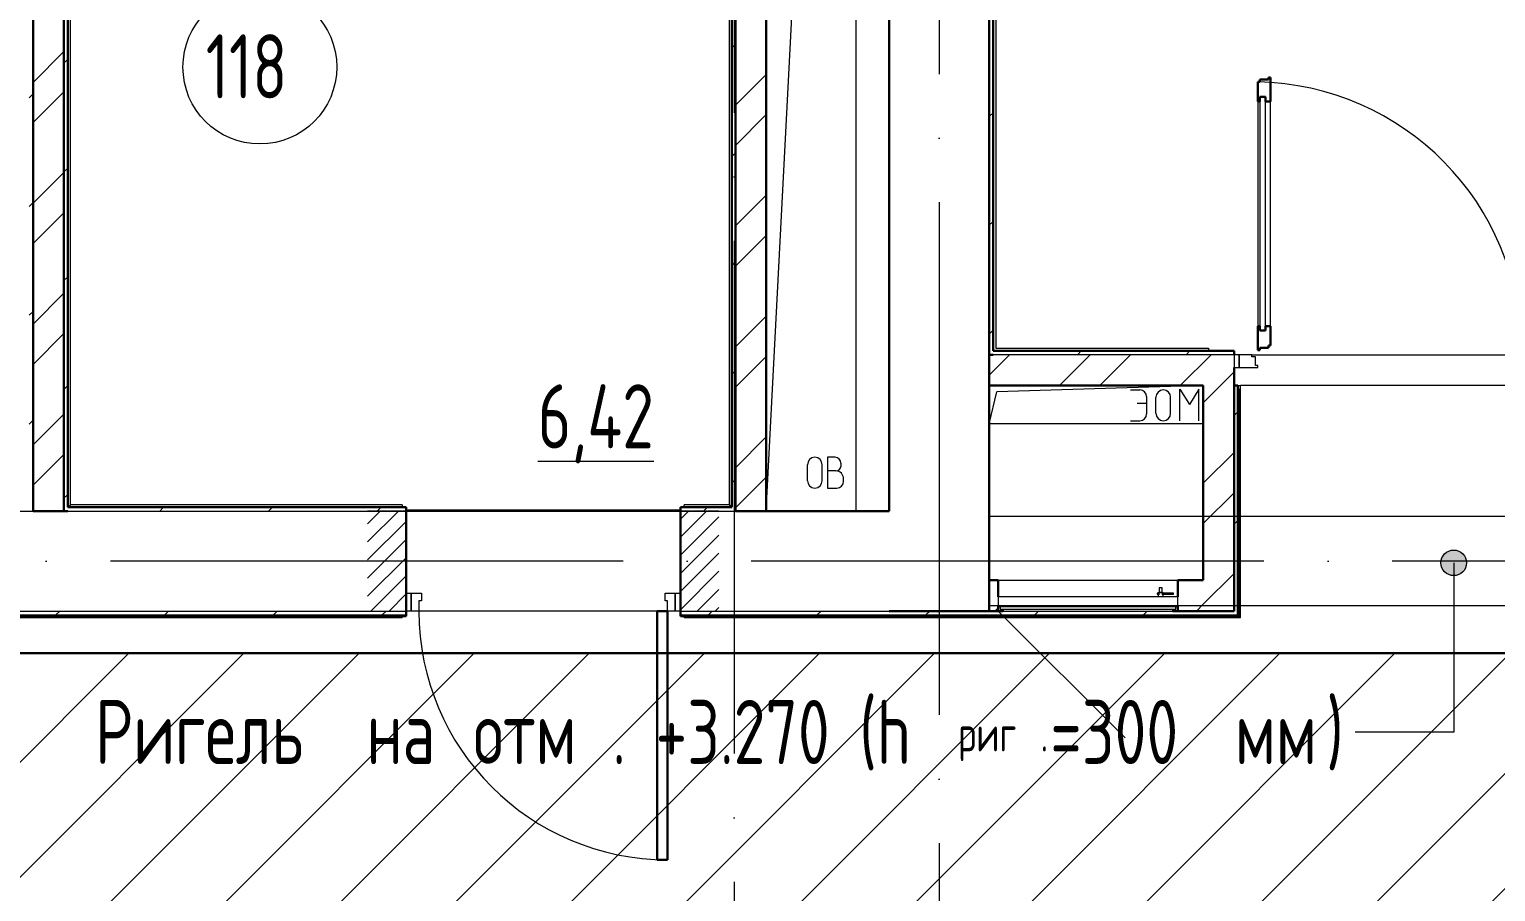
# Model space of a CAD drawing. Header units: millimetres. Extents: x -259809 to 472825, y -397243 to 31861.
# Drawn here: x -25406 to -19685, y -365522 to -362158 of the extents above; entities that cross this region are included whole.
import ezdxf

# ---------------------------------------------------------------- set-up
doc = ezdxf.new("R2010")
doc.units = ezdxf.units.MM
for name, pattern in [('ADSK_Линия сетки', [25, 20, -2.5, 0, -2.5]), ('ADSK_Сверху', [450, 300, -150]), ('ADSK_Штриховая_ш2 п1_5', [4.5, 3, -1.5])]:
    doc.linetypes.add(name, pattern=pattern)
for name, color, linetype, lineweight in [('Аннотация', 252, 'Continuous', 18), ('Двери', 252, 'Continuous', 9), ('Лестницы', 252, 'Continuous', 9), ('Линии', 7, 'Continuous', 9), ('лс', 5, 'Continuous', 30), ('Марки помещений', 252, 'Continuous', 20), ('Оборудование', 8, 'Continuous', 18), ('Ограждение', 252, 'Continuous', 9), ('Оси', 252, 'Continuous', 9), ('Перекрытие', 252, 'Continuous', 18), ('Стены внутренние', 252, 'Continuous', 18), ('Стены наружные', 252, 'Continuous', 18), ('Стены штриховка', 7, 'Continuous', 9)]:
    doc.layers.add(name, color=color, linetype=linetype, lineweight=lineweight)
doc.layers.add('Двери открывание', color=7, linetype='Continuous', lineweight=9, true_color=0xc0c0c0)
doc.styles.add('GOST Common_3', font='', dxfattribs={"height": 3.5})
doc.styles.add('GOST Common_5', font='', dxfattribs={"width": 0.9, "height": 2.5})
doc.styles.get('GOST Common_3').set_extended_font_data('GOST 2.304 type A')
doc.styles.get('GOST Common_5').set_extended_font_data('GOST 2.304 type A')
pattern_1 = [(0, (-32119.8, 94.4), (0, 600), []), (90, (-32119.8, 94.4), (-600, 4e-14), [])]

# ---------------------------------------------------------------- blocks, each defined once
blk = doc.blocks.new('1 этаж')
at = {"layer": 'Аннотация', "lineweight": 9, "true_color": 0x636466}
h = blk.add_hatch(color=251, dxfattribs=at)
edge = h.paths.add_edge_path()
edge.add_arc((-19849, -11552.1), 50, 0, 360)
at = {"layer": 'Двери', "lineweight": 18, "true_color": 0x636466}
h = blk.add_hatch(dxfattribs=at)
h.set_pattern_fill('FP_2', color=251, angle=180, style=0, pattern_type=2)
h.set_pattern_definition([(225, (-23400.93, -11545.313), (35.3553, -35.3553), [])])
h.paths.add_polyline_path([(-22715.9, -11740.3), (-22715.9, -11350.3), (-22865.9, -11350.3), (-22865.9, -11740.3)])
h.paths.add_polyline_path([(-24085.9, -11740.3), (-23935.9, -11740.3), (-23935.9, -11350.3), (-24085.9, -11350.3)])
at = {"layer": 'Ограждение', "true_color": 0x636466}
h = blk.add_hatch(dxfattribs=at)
h.set_pattern_fill('FP_26', color=251, style=0, pattern_type=2)
h.set_pattern_definition(pattern_1)
h.paths.add_polyline_path([(-20680.8, -11765.3), (-20680.8, -10860.3), (-20690.8, -10860.3), (-20690.8, -10875.3), (-20685.8, -10875.3), (-20685.8, -11760.3)])
h = blk.add_hatch(dxfattribs=at)
h.set_pattern_fill('FP_25', color=251, style=0, pattern_type=2)
h.set_pattern_definition(pattern_1)
h.paths.add_polyline_path([(-23950.9, -11765.3), (-23950.9, -11760.3), (-25770.9, -11760.3), (-25770.9, -11765.3), (-25149.4, -11765.3)])
h = blk.add_hatch(dxfattribs=at)
h.set_pattern_fill('FP_26', color=251, style=0, pattern_type=2)
h.set_pattern_definition(pattern_1)
h.paths.add_polyline_path([(-20844.2, -11765.3), (-20680.8, -11765.3), (-20685.8, -11760.3), (-22850.9, -11760.3), (-22850.9, -11765.3), (-21561.7, -11765.3)])
at = {"color": 251, "lineweight": 18, "true_color": 0x636466}
for p, q in [((-22180.8, -8840.3), (-22180.8, -11350.3)), ((-22530.8, -11350.3), (-22407, -8951.8)), ((-20825.8, -10860.3), (-21631.2, -10885.3)), ((-21660.8, -11010.3), (-21631.2, -10885.3)), ((-21109.8, -10877.6), (-21073.3, -10877.6)), ((-21047.2, -10903.7), (-21047.2, -10971.5)), ((-21010.7, -10968.9), (-21010.7, -10906.3)), ((-20953.3, -10968.9), (-20953.3, -10906.3)), ((-20916.8, -10875), (-20880.2, -10935)), ((-20916.8, -10997.6), (-20916.8, -10875)), ((-20843.7, -10875), (-20880.2, -10935)), ((-20843.7, -10997.6), (-20843.7, -10875)), ((-21083.7, -10929.8), (-21047.2, -10929.8)), ((-20825.8, -11010.3), (-21660.8, -11010.3)), ((-21109.8, -10997.6), (-21073.3, -10997.6)), ((-22262.6, -11140.5), (-22292.6, -11140.5)), ((-22292.6, -11140.5), (-22292.6, -11260.5)), ((-22370.1, -11231.8), (-22370.1, -11169.2)), ((-22312.7, -11231.8), (-22312.7, -11169.2)), ((-22259.2, -11193.8), (-22292.6, -11193.8)), ((-22239.2, -11173.8), (-22239.2, -11163.8)), ((-22292.6, -11260.5), (-22255.9, -11260.5)), ((-22229.2, -11233.8), (-22229.2, -11223.8))]:
    blk.add_line(p, q, dxfattribs=at)
for centre, radius, start, end in [((-21073.3, -10903.7), 26.1, 0, 90), ((-20982, -10906.3), 28.7, 0, 180), ((-21073.3, -10971.5), 26.1, 270, 0), ((-20982, -10968.9), 28.7, 180, 0), ((-22341.4, -11169.2), 28.7, 0, 180), ((-22262.6, -11163.8), 23.3, 0, 90), ((-22259.2, -11173.8), 20, 270, 0), ((-22259.2, -11223.8), 30, 0, 90), ((-22341.4, -11231.8), 28.7, 180, 0), ((-22255.9, -11233.8), 26.7, 270, 0)]:
    blk.add_arc(centre, radius, start, end, dxfattribs=at)
at = {"layer": 'Аннотация', "color": 251, "lineweight": 9, "true_color": 0x636466}
for p, q in [((-19849, -11552.1), (-19849, -12212)), ((-20227.4, -12212), (-20233.6, -12212)), ((-19849, -12212), (-20227.4, -12212))]:
    blk.add_line(p, q, dxfattribs=at)
blk.add_circle((-19849, -11552.1), 50, dxfattribs=at)
at = {"layer": 'Двери', "color": 251, "lineweight": 30, "true_color": 0x636466}
for p, q in [((-20571.8, -9667.3), (-20605.8, -9667.3)), ((-20605.8, -9667.3), (-20605.8, -9676.3)), ((-20563.8, -9658.3), (-20571.8, -9658.3)), ((-20571.8, -9658.3), (-20571.8, -9667.3)), ((-20563.8, -9752.3), (-20563.8, -9658.3)), ((-20605.8, -9676.3), (-20613.8, -9676.3)), ((-20613.8, -9676.3), (-20613.8, -9752.3)), ((-20604.8, -9752.3), (-20613.8, -9752.3)), ((-20604.8, -9734.3), (-20604.8, -9752.3)), ((-20583.8, -9734.3), (-20604.8, -9734.3)), ((-20583.8, -9752.3), (-20583.8, -9734.3)), ((-20563.8, -9752.3), (-20583.8, -9752.3)), ((-20613.8, -10628.3), (-20613.8, -10722.3)), ((-20604.8, -10628.3), (-20613.8, -10628.3)), ((-20604.8, -10646.3), (-20604.8, -10628.3)), ((-20583.8, -10628.3), (-20583.8, -10646.3)), ((-20563.8, -10628.3), (-20583.8, -10628.3)), ((-20563.8, -10704.3), (-20563.8, -10628.3)), ((-20583.8, -10646.3), (-20604.8, -10646.3)), ((-20613.8, -10722.3), (-20605.8, -10722.3)), ((-20605.8, -10722.3), (-20605.8, -10713.3)), ((-20605.8, -10713.3), (-20571.8, -10713.3)), ((-20571.8, -10713.3), (-20571.8, -10704.3)), ((-20571.8, -10704.3), (-20563.8, -10704.3)), ((-22955.9, -12710.3), (-22955.9, -11740.3)), ((-22955.9, -11740.3), (-22915.9, -11740.3)), ((-22915.9, -11740.3), (-22915.9, -12710.3)), ((-22915.9, -12710.3), (-22955.9, -12710.3))]:
    blk.add_line(p, q, dxfattribs=at)
at = {"layer": 'Двери', "color": 251, "true_color": 0x636466}
for p, q in [((-20613.8, -9752.3), (-20613.8, -10628.3)), ((-20604.8, -9734.3), (-20604.8, -10646.3)), ((-20583.8, -9734.3), (-20604.8, -9734.3)), ((-20583.8, -10646.3), (-20583.8, -9734.3)), ((-20563.8, -10628.3), (-20563.8, -9752.3)), ((-20604.8, -10646.3), (-20583.8, -10646.3)), ((-20705.8, -10740.3), (-20705.8, -10790.3)), ((-20685.8, -10740.3), (-20705.8, -10740.3)), ((-20685.8, -10790.3), (-20685.8, -10740.3)), ((-20636.8, -10740.3), (-20685.8, -10740.3)), ((-20685.8, -10740.3), (-20685.8, -10790.3)), ((-20636.8, -10748.3), (-20636.8, -10740.3)), ((-20622.8, -10748.3), (-20636.8, -10748.3)), ((-20622.8, -10782.3), (-20622.8, -10748.3)), ((-20705.8, -10790.3), (-20685.8, -10790.3)), ((-20685.8, -10790.3), (-20613.8, -10790.3)), ((-20613.8, -10782.3), (-20622.8, -10782.3)), ((-20613.8, -10790.3), (-20613.8, -10782.3)), ((-23935.9, -11670.3), (-23915.9, -11670.3)), ((-23935.9, -11740.3), (-23935.9, -11670.3)), ((-23915.9, -11740.3), (-23915.9, -11670.3)), ((-23915.9, -11670.3), (-23875.9, -11670.3)), ((-23915.9, -11670.3), (-23915.9, -11740.3)), ((-23885.9, -11700.3), (-23885.9, -11740.3)), ((-23875.9, -11700.3), (-23885.9, -11700.3)), ((-23875.9, -11670.3), (-23875.9, -11700.3)), ((-22925.9, -11670.3), (-22885.9, -11670.3)), ((-22925.9, -11700.3), (-22925.9, -11670.3)), ((-22915.9, -11700.3), (-22925.9, -11700.3)), ((-22915.9, -11740.3), (-22915.9, -11700.3)), ((-22885.9, -11670.3), (-22885.9, -11740.3)), ((-22885.9, -11740.3), (-22885.9, -11670.3)), ((-22885.9, -11670.3), (-22865.9, -11670.3)), ((-22865.9, -11670.3), (-22865.9, -11740.3)), ((-23915.9, -11740.3), (-23935.9, -11740.3)), ((-23885.9, -11740.3), (-23915.9, -11740.3)), ((-22885.9, -11740.3), (-22915.9, -11740.3)), ((-22865.9, -11740.3), (-22885.9, -11740.3))]:
    blk.add_line(p, q, dxfattribs=at)
at = {"layer": 'Двери', "color": 251, "linetype": 'ADSK_Штриховая_ш2 п1_5', "true_color": 0x636466}
for p, q in [((-23935.9, -11350.3), (-24085.9, -11350.3)), ((-23935.9, -11740.3), (-23935.9, -11350.3)), ((-22715.9, -11350.3), (-22865.9, -11350.3)), ((-22865.9, -11350.3), (-22865.9, -11740.3)), ((-24085.9, -11740.3), (-23935.9, -11740.3)), ((-22865.9, -11740.3), (-22715.9, -11740.3))]:
    blk.add_line(p, q, dxfattribs=at)
at = {"layer": 'Двери', "color": 251, "true_color": 0x636466}
blk.add_arc((-22915.9, -11740.3), 970, 180, 270, dxfattribs=at)
at = {"layer": 'Двери открывание', "color": 251, "true_color": 0x636466}
blk.add_arc((-20631.8, -10722.3), 1046, 0, 89.014, dxfattribs=at)
at = {"layer": 'Лестницы', "color": 251, "true_color": 0x636466}
blk.add_line((-20636.8, -10740.3), (-19074.8, -10740.3), dxfattribs=at)
at = {"layer": 'Линии', "color": 251, "linetype": 'ADSK_Сверху', "ltscale": 100, "true_color": 0x636466}
for p, q in [((-21660.8, -11370.3), (-18050.8, -11370.3)), ((-18050.8, -11720.3), (-21660.8, -11720.3))]:
    blk.add_line(p, q, dxfattribs=at)
at = {"layer": 'Марки помещений', "color": 251, "true_color": 0x636466}
blk.add_circle((-24506.5, -9618.3), 300, dxfattribs=at)
at = {"layer": 'Оборудование', "color": 251, "true_color": 0x636466}
for p, q in [((-21002, -11669.4), (-21002, -11685.3)), ((-20982.7, -11669.4), (-21002, -11669.4)), ((-20998.4, -11667.5), (-21000.4, -11669.4)), ((-20998.4, -11650), (-20998.4, -11667.5)), ((-20986.2, -11650), (-20998.4, -11650)), ((-20986.2, -11667.5), (-20998.4, -11667.5)), ((-20986.2, -11667.5), (-20986.2, -11650)), ((-20984.2, -11669.4), (-20986.2, -11667.5)), ((-20982.7, -11685.3), (-20982.7, -11669.4)), ((-21625.8, -11685.3), (-21625.8, -11721.7)), ((-20925.8, -11685.3), (-21625.8, -11685.3)), ((-21624.9, -11722.6), (-20926.7, -11722.6)), ((-21618.8, -11722.6), (-21618.8, -11732.4)), ((-20997.1, -11669.9), (-21005.4, -11669.9)), ((-21005.4, -11669.9), (-21005.4, -11674.9)), ((-21005.4, -11674.9), (-20997.1, -11674.9)), ((-20941.7, -11669.9), (-20987.5, -11669.9)), ((-20987.5, -11674.9), (-20941.7, -11674.9)), ((-20941.7, -11674.9), (-20941.7, -11669.9)), ((-20932.8, -11732.4), (-20932.8, -11722.6)), ((-20925.8, -11721.7), (-20925.8, -11685.3)), ((-21625.8, -11740.3), (-21130.8, -12235.3)), ((-21617.8, -11733.3), (-20933.8, -11733.3)), ((-21606.8, -11734.8), (-21606.8, -11740.3)), ((-21606.8, -11740.3), (-20944.8, -11740.3)), ((-20944.8, -11740.3), (-20944.8, -11734.8))]:
    blk.add_line(p, q, dxfattribs=at)
for points, knots in [([(-21625.8, -11721.7), (-21625.8, -11721.8), (-21625.8, -11721.9), (-21625.7, -11722.2), (-21625.5, -11722.4), (-21625.4, -11722.5), (-21625.2, -11722.5), (-21625.1, -11722.6), (-21625, -11722.6), (-21624.9, -11722.6)], [-1, -1, -1, -1, -0.833333, -0.666667, -0.5, -0.333333, -0.25, -0.166667, 0, 0, 0, 0]), ([(-20926.7, -11722.6), (-20926.6, -11722.6), (-20926.5, -11722.6), (-20926.4, -11722.5), (-20926.2, -11722.5), (-20926.1, -11722.4), (-20925.9, -11722.2), (-20925.8, -11721.9), (-20925.8, -11721.8), (-20925.8, -11721.7)], [0, 0, 0, 0, 0.166667, 0.25, 0.333333, 0.5, 0.666667, 0.833333, 1, 1, 1, 1]), ([(-21618.8, -11732.4), (-21618.8, -11732.4), (-21618.8, -11732.6), (-21618.7, -11732.8), (-21618.6, -11733), (-21618.4, -11733.1), (-21618.3, -11733.2), (-21618.2, -11733.2), (-21618.1, -11733.3), (-21617.9, -11733.3), (-21617.8, -11733.3)], [-1, -1, -1, -1, -0.833333, -0.666667, -0.541667, -0.416667, -0.333333, -0.25, -0.166667, 0, 0, 0, 0]), ([(-21608.3, -11733.3), (-21608.2, -11733.3), (-21608, -11733.3), (-21607.7, -11733.4), (-21607.6, -11733.5), (-21607.4, -11733.6), (-21607.2, -11733.8), (-21607.1, -11733.9), (-21607, -11734.1), (-21606.9, -11734.3), (-21606.8, -11734.5), (-21606.8, -11734.7), (-21606.8, -11734.8)], [-1, -1, -1, -1, -0.833333, -0.75, -0.666667, -0.583333, -0.5, -0.416667, -0.333333, -0.25, -0.166667, 0, 0, 0, 0]), ([(-20944.8, -11734.8), (-20944.8, -11734.7), (-20944.8, -11734.5), (-20944.7, -11734.3), (-20944.6, -11734.1), (-20944.5, -11733.9), (-20944.4, -11733.8), (-20944.2, -11733.6), (-20944, -11733.5), (-20943.9, -11733.4), (-20943.6, -11733.3), (-20943.4, -11733.3), (-20943.3, -11733.3)], [0, 0, 0, 0, 0.166667, 0.25, 0.333333, 0.416667, 0.5, 0.583333, 0.666667, 0.75, 0.833333, 1, 1, 1, 1]), ([(-20933.8, -11733.3), (-20933.7, -11733.3), (-20933.5, -11733.3), (-20933.4, -11733.2), (-20933.3, -11733.2), (-20933.2, -11733.1), (-20933, -11733), (-20932.9, -11732.8), (-20932.8, -11732.6), (-20932.8, -11732.4), (-20932.8, -11732.4)], [0, 0, 0, 0, 0.166667, 0.25, 0.333333, 0.416667, 0.541667, 0.666667, 0.833333, 1, 1, 1, 1])]:
    blk.add_open_spline(points, degree=3, knots=knots, dxfattribs=at)
at = {"layer": 'Ограждение', "color": 251, "true_color": 0x636466}
for p, q in [((-21635.8, -8753.6), (-21635.8, -10715.3)), ((-25245.8, -11325.3), (-25245.8, -8865.3)), ((-22675.8, -8865.3), (-22675.8, -11325.3)), ((-21635.8, -10715.3), (-20805.8, -10715.3)), ((-20805.8, -10715.3), (-20805.8, -10725.3)), ((-20690.8, -10860.3), (-20680.8, -10860.3)), ((-20680.8, -11765.3), (-20680.8, -10860.3)), ((-25255.8, -11335.3), (-25245.8, -11325.3)), ((-23950.9, -11325.3), (-25245.8, -11325.3)), ((-23950.9, -11325.3), (-23950.9, -11335.3)), ((-22850.9, -11335.3), (-22850.9, -11325.3)), ((-22675.8, -11325.3), (-22850.9, -11325.3)), ((-22665.8, -11335.3), (-22675.8, -11325.3)), ((-25770.9, -11765.3), (-23950.9, -11765.3)), ((-23950.9, -11760.3), (-23950.9, -11765.3)), ((-22850.9, -11765.3), (-22850.9, -11760.3)), ((-22850.9, -11765.3), (-20680.8, -11765.3)), ((-20680.8, -11765.3), (-20685.8, -11760.3))]:
    blk.add_line(p, q, dxfattribs=at)
at = {"layer": 'Оси', "color": 251, "linetype": 'ADSK_Линия сетки', "ltscale": 100, "true_color": 0x636466}
for p, q in [((-22655.8, 32205.3), (-22655.8, -32501.4)), ((-21855.8, -2645.3), (-21855.8, -33771.4)), ((4411.5, -11545.3), (-72528.1, -11545.3))]:
    blk.add_line(p, q, dxfattribs=at)
at = {"layer": 'Перекрытие', "color": 251, "ltscale": 100, "true_color": 0x636466}
for p, q in [((-20825.8, -11010.3), (-21660.8, -11010.3)), ((-23935.9, -11345.3), (-22865.9, -11345.3))]:
    blk.add_line(p, q, dxfattribs=at)
at = {"layer": 'Стены внутренние', "color": 251, "lineweight": 30, "true_color": 0x636466}
for p, q in [((-22050.8, -8840.3), (-22050.8, -11350.3)), ((-21660.8, -11740.3), (-21660.8, -10860.3)), ((-25255.8, -11350.3), (-25390.8, -11350.3)), ((-23935.9, -11740.3), (-23935.9, -11350.3)), ((-22865.9, -11350.3), (-22865.9, -11740.3)), ((-22050.8, -11350.3), (-22530.8, -11350.3))]:
    blk.add_line(p, q, dxfattribs=at)
at = {"layer": 'Стены внутренние', "color": 251, "true_color": 0x636466}
for p, q in [((-25255.8, -11350.3), (-22865.9, -11350.3)), ((-25770.9, -11740.3), (-23935.9, -11740.3)), ((-22915.9, -11740.3), (-23885.9, -11740.3)), ((-22865.9, -11740.3), (-22050.8, -11740.3))]:
    blk.add_line(p, q, dxfattribs=at)
at = {"layer": 'Стены наружные', "color": 251, "lineweight": 30, "true_color": 0x636466}
for p, q in [((-21660.8, -3545.3), (-21660.8, -10860.3)), ((-21645.8, -10725.3), (-21645.8, -3560.3)), ((-25390.8, -8840.3), (-25390.8, -11350.3)), ((-25270.8, -11350.3), (-25270.8, -8840.3)), ((-25255.8, -11335.3), (-25255.8, -8855.3)), ((-22665.8, -8855.3), (-22665.8, -11335.3)), ((-22650.8, -8840.3), (-22650.8, -11350.3)), ((-22530.8, -11350.3), (-22530.8, -8840.3)), ((-21645.8, -10740.3), (-21660.8, -10740.3)), ((-20705.8, -10725.3), (-21645.8, -10725.3)), ((-20705.8, -10740.3), (-20705.8, -10725.3)), ((-20705.8, -10790.3), (-20705.8, -11740.3)), ((-21660.8, -10860.3), (-20825.8, -10860.3)), ((-20825.8, -10860.3), (-20825.8, -11620.3)), ((-20690.8, -10860.3), (-20705.8, -10860.3)), ((-20690.8, -10860.3), (-20690.8, -11755.3)), ((-20685.8, -10875.3), (-20690.8, -10875.3)), ((-20685.8, -11760.3), (-20685.8, -10875.3)), ((-23935.9, -11335.3), (-25255.8, -11335.3)), ((-23935.9, -11350.3), (-23935.9, -11335.3)), ((-22665.8, -11335.3), (-22865.9, -11335.3)), ((-22865.9, -11335.3), (-22865.9, -11350.3)), ((-22650.8, -11350.3), (-22530.8, -11350.3)), ((-21625.8, -11620.3), (-21660.8, -11620.3)), ((-21660.8, -11620.3), (-21660.8, -11740.3)), ((-21625.8, -11685.3), (-21625.8, -11620.3)), ((-20825.8, -11620.3), (-20925.8, -11620.3)), ((-20925.8, -11620.3), (-20925.8, -11685.3)), ((-21625.8, -11740.3), (-21625.8, -11721.9)), ((-20925.8, -11721.9), (-20925.8, -11740.3)), ((-25770.9, -11760.3), (-23935.9, -11760.3)), ((-23935.9, -11760.3), (-23935.9, -11740.3)), ((-22865.9, -11740.3), (-22865.9, -11760.3)), ((-22865.9, -11760.3), (-20685.8, -11760.3)), ((-21606.8, -11740.3), (-22050.8, -11740.3)), ((-20705.8, -11740.3), (-20944.8, -11740.3))]:
    blk.add_line(p, q, dxfattribs=at)
at = {"layer": 'Стены наружные', "color": 251, "linetype": 'Continuous', "lineweight": 9, "true_color": 0x636466}
for p, q in [((-22665.8, -9543.4), (-22650.8, -9528.4)), ((-25390.8, -9677.8), (-25270.8, -9557.8)), ((-25270.8, -9602.8), (-25255.8, -9587.8)), ((-22650.8, -9766.6), (-22530.8, -9646.6)), ((-25405.8, -9737.8), (-25390.8, -9722.8)), ((-25390.8, -9834.9), (-25270.8, -9714.9)), ((-22650.8, -9923.7), (-22530.8, -9803.7)), ((-21660.8, -9811.2), (-21645.8, -9796.2)), ((-22665.8, -9967.7), (-22650.8, -9952.7)), ((-25390.8, -10149.2), (-25270.8, -10029.2)), ((-25270.8, -10027.1), (-25255.8, -10012.1)), ((-22650.8, -10238), (-22530.8, -10118)), ((-25405.8, -10162.1), (-25390.8, -10147.1)), ((-25390.8, -10306.4), (-25270.8, -10186.4)), ((-21660.8, -10235.5), (-21645.8, -10220.5)), ((-22650.8, -10395.2), (-22530.8, -10275.2)), ((-22665.8, -10392), (-22650.8, -10377)), ((-25270.8, -10451.4), (-25255.8, -10436.4)), ((-25390.8, -10620.7), (-25270.8, -10500.7)), ((-25405.8, -10586.4), (-25390.8, -10571.4)), ((-22650.8, -10709.5), (-22530.8, -10589.5)), ((-25390.8, -10777.8), (-25270.8, -10657.8)), ((-21660.8, -10659.8), (-21645.8, -10644.8)), ((-22650.8, -10866.6), (-22530.8, -10746.6)), ((-21660.8, -10819.6), (-21581.5, -10740.3)), ((-21387.2, -10860.3), (-21267.2, -10740.3)), ((-21317.1, -10740.3), (-21302.1, -10725.3)), ((-21230.1, -10860.3), (-21110.1, -10740.3)), ((-20915.8, -10860.3), (-20795.8, -10740.3)), ((-20892.8, -10740.3), (-20877.8, -10725.3)), ((-22665.8, -10816.2), (-22650.8, -10801.2)), ((-20825.8, -10927.5), (-20705.8, -10807.5)), ((-25270.8, -10875.6), (-25255.8, -10860.6)), ((-20690.8, -10891.8), (-20685.8, -10886.8)), ((-25390.8, -11092.2), (-25270.8, -10972.2)), ((-20705.8, -10977.6), (-20690.8, -10962.6)), ((-20690.8, -10962.6), (-20685.8, -10957.6)), ((-25405.8, -11010.6), (-25390.8, -10995.6)), ((-20690.8, -11033.3), (-20685.8, -11028.3)), ((-22650.8, -11181), (-22530.8, -11061)), ((-25390.8, -11249.3), (-25270.8, -11129.3)), ((-20825.8, -11241.8), (-20705.8, -11121.8)), ((-20690.8, -11104), (-20685.8, -11099)), ((-20690.8, -11174.7), (-20685.8, -11169.7)), ((-22665.8, -11240.5), (-22650.8, -11225.5)), ((-22650.8, -11338.1), (-22530.8, -11218.1)), ((-20690.8, -11245.4), (-20685.8, -11240.4)), ((-25270.8, -11299.9), (-25255.8, -11284.9)), ((-20825.8, -11399), (-20705.8, -11279)), ((-20690.8, -11316.1), (-20685.8, -11311.1)), ((-24896.9, -11350.3), (-24881.9, -11335.3)), ((-24472.7, -11350.3), (-24457.7, -11335.3)), ((-24048.4, -11350.3), (-24033.4, -11335.3)), ((-22775.6, -11350.3), (-22760.6, -11335.3)), ((-20690.8, -11386.8), (-20685.8, -11381.8)), ((-20705.8, -11401.8), (-20690.8, -11386.8)), ((-20690.8, -11457.5), (-20685.8, -11452.5)), ((-20690.8, -11528.2), (-20685.8, -11523.2)), ((-20825.8, -11713.3), (-20705.8, -11593.3)), ((-20690.8, -11599), (-20685.8, -11594)), ((-20690.8, -11669.7), (-20685.8, -11664.7)), ((-20852.8, -11740.3), (-20825.8, -11713.3)), ((-25377.6, -11760.3), (-25372.6, -11755.3)), ((-25306.9, -11760.3), (-25301.9, -11755.3)), ((-25301.9, -11755.3), (-25286.9, -11740.3)), ((-25236.2, -11760.3), (-25231.2, -11755.3)), ((-25165.5, -11760.3), (-25160.5, -11755.3)), ((-25094.8, -11760.3), (-25089.8, -11755.3)), ((-25024.1, -11760.3), (-25019.1, -11755.3)), ((-24953.4, -11760.3), (-24948.4, -11755.3)), ((-24882.7, -11760.3), (-24877.7, -11755.3)), ((-24877.7, -11755.3), (-24862.7, -11740.3)), ((-24812, -11760.3), (-24807, -11755.3)), ((-24741.3, -11760.3), (-24736.3, -11755.3)), ((-24670.5, -11760.3), (-24665.5, -11755.3)), ((-24599.8, -11760.3), (-24594.8, -11755.3)), ((-24529.1, -11760.3), (-24524.1, -11755.3)), ((-24458.4, -11760.3), (-24453.4, -11755.3)), ((-24453.4, -11755.3), (-24438.4, -11740.3)), ((-24387.7, -11760.3), (-24382.7, -11755.3)), ((-24317, -11760.3), (-24312, -11755.3)), ((-24246.3, -11760.3), (-24241.3, -11755.3)), ((-24175.6, -11760.3), (-24170.6, -11755.3)), ((-24104.9, -11760.3), (-24099.9, -11755.3)), ((-24034.1, -11760.3), (-24029.1, -11755.3)), ((-24029.1, -11755.3), (-24014.1, -11740.3)), ((-23963.4, -11760.3), (-23958.4, -11755.3)), ((-22832.1, -11760.3), (-22827.1, -11755.3)), ((-22761.4, -11760.3), (-22756.4, -11755.3)), ((-22756.4, -11755.3), (-22741.4, -11740.3)), ((-22690.6, -11760.3), (-22685.6, -11755.3)), ((-22619.9, -11760.3), (-22614.9, -11755.3)), ((-22549.2, -11760.3), (-22544.2, -11755.3)), ((-22478.5, -11760.3), (-22473.5, -11755.3)), ((-22407.8, -11760.3), (-22402.8, -11755.3)), ((-22337.1, -11760.3), (-22332.1, -11755.3)), ((-22332.1, -11755.3), (-22317.1, -11740.3)), ((-22266.4, -11760.3), (-22261.4, -11755.3)), ((-22195.7, -11760.3), (-22190.7, -11755.3)), ((-22125, -11760.3), (-22120, -11755.3)), ((-22054.2, -11760.3), (-22049.2, -11755.3)), ((-21983.5, -11760.3), (-21978.5, -11755.3)), ((-21912.8, -11760.3), (-21907.8, -11755.3)), ((-21907.8, -11755.3), (-21892.8, -11740.3)), ((-21842.1, -11760.3), (-21837.1, -11755.3)), ((-21771.4, -11760.3), (-21766.4, -11755.3)), ((-21700.7, -11760.3), (-21695.7, -11755.3)), ((-21638.6, -11740.3), (-21625.8, -11727.5)), ((-21630, -11760.3), (-21625, -11755.3)), ((-21559.3, -11760.3), (-21554.3, -11755.3)), ((-21488.6, -11760.3), (-21483.6, -11755.3)), ((-21483.6, -11755.3), (-21468.6, -11740.3)), ((-21417.8, -11760.3), (-21412.8, -11755.3)), ((-21347.1, -11760.3), (-21342.1, -11755.3)), ((-21276.4, -11760.3), (-21271.4, -11755.3)), ((-21205.7, -11760.3), (-21200.7, -11755.3)), ((-21135, -11760.3), (-21130, -11755.3)), ((-21064.3, -11760.3), (-21059.3, -11755.3)), ((-21059.3, -11755.3), (-21044.3, -11740.3)), ((-20993.6, -11760.3), (-20988.6, -11755.3)), ((-20922.9, -11760.3), (-20917.9, -11755.3)), ((-20852.2, -11760.3), (-20847.2, -11755.3)), ((-20781.5, -11760.3), (-20776.5, -11755.3)), ((-20710.7, -11760.3), (-20705.7, -11755.3)), ((-20690.8, -11740.4), (-20685.8, -11735.4))]:
    blk.add_line(p, q, dxfattribs=at)
at = {"layer": 'Стены наружные', "color": 251, "true_color": 0x636466}
for p, q in [((-20636.8, -10740.3), (-19074.8, -10740.3)), ((-19030.8, -10860.3), (-20680.8, -10860.3)), ((-25770.9, -11350.3), (-25390.8, -11350.3)), ((-22865.9, -11350.3), (-22650.8, -11350.3)), ((-21625.8, -11620.3), (-20925.8, -11620.3))]:
    blk.add_line(p, q, dxfattribs=at)
at = {"layer": 'Стены штриховка', "color": 251, "true_color": 0x636466}
for p, q in [((-20705.8, -10740.3), (-21645.8, -10740.3)), ((-25770.9, -11755.3), (-23935.9, -11755.3)), ((-22865.9, -11755.3), (-20690.8, -11755.3))]:
    blk.add_line(p, q, dxfattribs=at)
at = {"layer": 'Аннотация', "color": 251, "true_color": 0x636466, "width": 0.9}
for s, height, style, p in [('. +3.270 (h', 250, 'GOST Common_3', (-23131.4, -12337)), (')', 250, 'GOST Common_3', (-20345.4, -12337)), ('Ригель', 250, 'GOST Common_3', (-25149.5, -12337)), ('=300', 250, 'GOST Common_3', (-21422.9, -12337)), ('на', 250, 'GOST Common_3', (-24089.9, -12337)), ('отм', 250, 'GOST Common_3', (-23673.2, -12337)), ('мм', 250, 'GOST Common_3', (-20702.6, -12337)), ('риг', 138.75, 'GOST Common_5', (-21782, -12287.8)), ('.', 138.8, 'GOST Common_5', (-21460.5, -12287.8))]:
    blk.add_text(s, height=height, dxfattribs=dict(at, style=style)).set_placement(p)
at = {"layer": 'Марки помещений', "color": 251, "true_color": 0x636466, "style": 'GOST Common_3', "width": 0.9}
for s, p in [('118', (-24717.6, -9740.6)), ('%%U6,42', (-23422.4, -11105.8))]:
    blk.add_text(s, height=250, dxfattribs=at).set_placement(p)

msp = doc.modelspace()

# ---------------------------------------------------------------- hatches: boundary and pattern name
at = {"layer": 'лс', "lineweight": 5}
h = msp.add_hatch(dxfattribs=at)
h.set_pattern_fill('ANSI31', color=4, scale=100)
h.set_pattern_definition([(45, (7e-12, 55557.13), (-224.5064, 224.5064), [])])
h.paths.add_polyline_path([(-29281.7, -366334.3), (-4405.2, -366334.3), (-4405.2, -364593), (-5981.9, -364593), (-5981.9, -364588.7), (-8829.6, -364588.7), (-8829.6, -364591.6), (-30595.5, -364591.6), (-30595.5, -358232.4), (-32731.9, -358232.4), (-32731.9, -364572.7), (-40514.3, -364572.7), (-40514.3, -366445.8), (-39730, -366445.8), (-39730, -369715.4), (-34251.2, -369715.4), (-34251.2, -372621.1), (-29281.7, -372621.1)])
edge = h.paths.add_edge_path(flags=16)
edge.add_ellipse((-39267.7, -365126.6), major_axis=(911.9, 0), ratio=0.29514, start_angle=0, end_angle=360)
h.paths.add_polyline_path([(-39746.2, -365398.8), (-38817.6, -365398.8), (-38817.6, -364890.3), (-39746.2, -364890.3)], flags=16)

# ---------------------------------------------------------------- linework, layer by layer
at = {"layer": 'лс', "color": 4, "lineweight": 30}
msp.add_lwpolyline([(-40514.3, -364572.7), (-32731.9, -364572.7), (-32731.9, -358232.4), (-30595.5, -358232.4), (-30595.5, -364591.6), (-8829.6, -364591.6), (-8829.6, -364588.7), (-5981.9, -364588.7), (-5981.9, -364593), (-4405.2, -364593), (-4405.2, -366334.3), (-29281.7, -366334.3), (-29281.7, -372621.1), (-34251.2, -372621.1), (-34251.2, -369715.4), (-39730, -369715.4), (-39730, -366445.8), (-40514.3, -366445.8)], close=True, dxfattribs=at)

# ---------------------------------------------------------------- block references
msp.add_blockref('1 этаж', (0, -352686.9))

doc.saveas('drawing.dxf')
